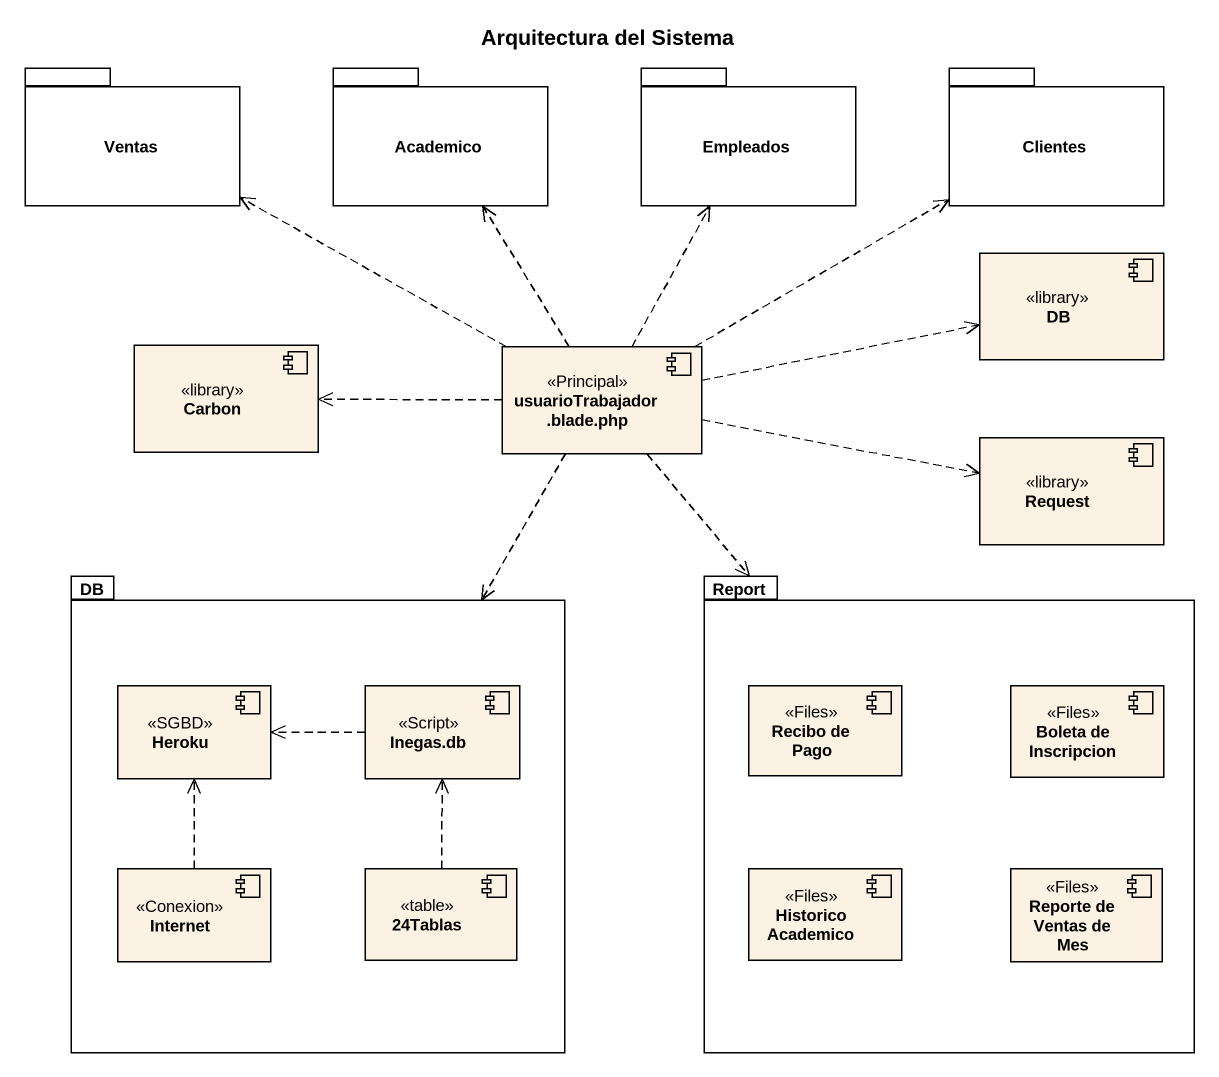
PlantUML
@startuml
title Arquitectura del Sistema
package Ventas {
}
package Academico {
}
package Empleados {
}
package Clientes {
}
component DB <<library>>
component Carbon <<library>>
component "usuarioTrabajador.blade.php" as usuarioTrabajador_blade_php <<Principal>>
component Request <<library>>
package "DB" as DB_2 {
  component Heroku <<SGBD>>
  component "Inegas.db" as Inegas_db <<Script>>
  component Internet <<Conexion>>
  component "24Tablas" as c24Tablas <<table>>
}
package Report {
  component "Recibo de Pago" as Recibo_de_Pago <<Files>>
  component "Boleta de Inscripcion" as Boleta_de_Inscripcion <<Files>>
  component "Historico Academico" as Historico_Academico <<Files>>
  component "Reporte de Ventas de Mes" as Reporte_de_Ventas_de_Mes <<Files>>
}
usuarioTrabajador_blade_php .left.> Ventas
usuarioTrabajador_blade_php .up.> Academico
usuarioTrabajador_blade_php .up.> Empleados
usuarioTrabajador_blade_php .right.> Clientes
usuarioTrabajador_blade_php .right.> DB
usuarioTrabajador_blade_php .left.> Carbon
usuarioTrabajador_blade_php .right.> Request
usuarioTrabajador_blade_php ..> DB_2
usuarioTrabajador_blade_php ..> Report
Inegas_db .left.> Heroku
Internet .up.> Heroku
c24Tablas .up.> Inegas_db
@enduml
